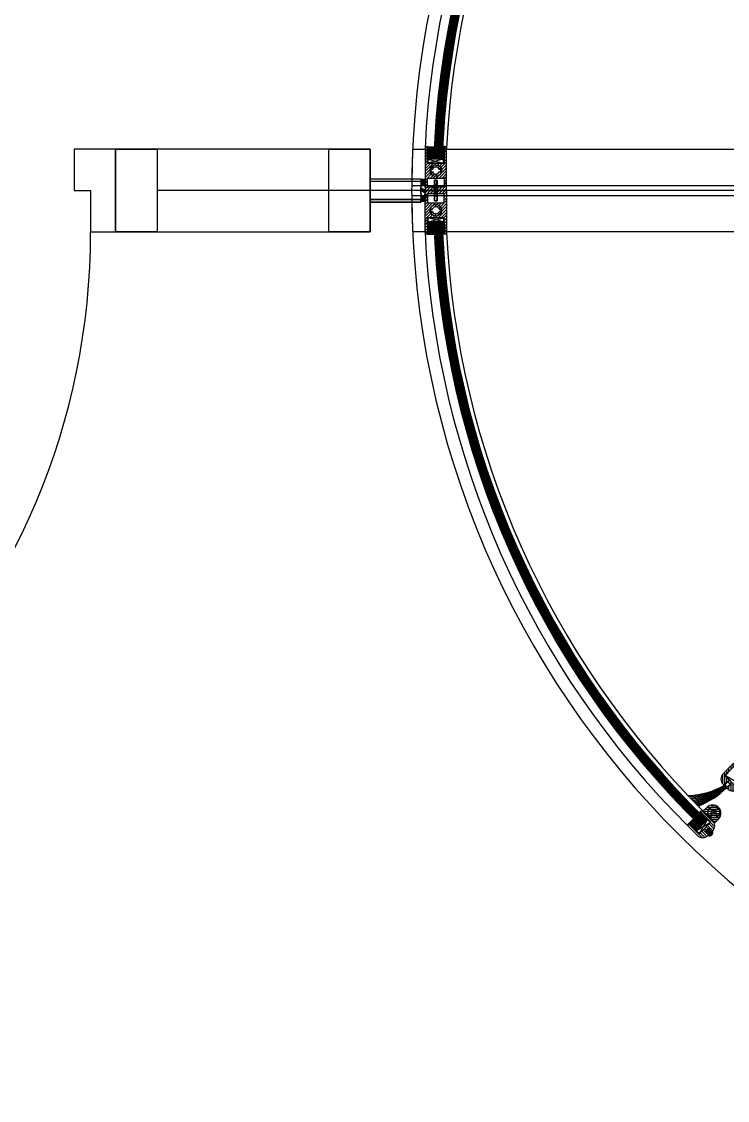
# Model space of a CAD drawing. Header units: inches. Extents: x -12530 to 36157, y 78659 to 110077.
# Drawn here: x -10316 to -9462, y 88469 to 89773 of the extents above; entities that cross this region are included whole.
import ezdxf

# ---------------------------------------------------------------- set-up
doc = ezdxf.new("R2010")
doc.units = ezdxf.units.IN
doc.header["$MEASUREMENT"] = 0
doc.layers.add('freecads.com', color=7, linetype='Continuous')

msp = doc.modelspace()

# ---------------------------------------------------------------- hatches: boundary and pattern name
at = {"layer": 'freecads.com'}
h = msp.add_hatch(dxfattribs=at)
h.set_pattern_fill('ANSI31', color=256, scale=20, angle=-45, style=0)
h.set_pattern_definition([(270, (-10423.0304, 93049.7005), (-2.5, -4e-13), [])])
h.paths.add_polyline_path([(-9458.4, 88855), (-9465.5, 88862), (-9452.9, 88874.5, 0.414214), (-9452.9, 88875), (-9453.4, 88875.5, 0.414214), (-9456.3, 88875.5), (-9467.6, 88864.1, 0.414214), (-9467.6, 88851.4), (-9466.2, 88850.1, 0.463455), (-9465.8, 88850.1), (-9462.5, 88854.8), (-9460.5, 88852.8)])
h.paths.add_polyline_path([(-9449.2, 88845.8), (-9437.9, 88857.1, 0.414214), (-9437.9, 88859.9), (-9438.4, 88860.4, 0.414214), (-9438.8, 88860.4), (-9451.3, 88847.9), (-9458.4, 88855), (-9460.5, 88852.8), (-9458.6, 88850.9), (-9463.2, 88847.6, 0.463455), (-9463.3, 88847.1), (-9461.9, 88845.8, 0.414214)])
h = msp.add_hatch(dxfattribs=at)
h.set_pattern_fill('ANSI37', color=256, scale=10, angle=45, style=0)
h.set_pattern_definition([(90, (-47358.9113, 48838.1524), (-1.25, 2e-16), []), (180, (-47358.9113, 48838.1524), (-2e-16, -1.25), [])])
edge = h.paths.add_edge_path()
edge.add_line((-9486.6, 88796.7), (-9484.8, 88797.4))
edge.add_line((-9484.8, 88797.4), (-9484.5, 88796.4))
edge.add_line((-9484.5, 88796.4), (-9485.7, 88796))
edge.add_ellipse((-9485.6, 88795.7), major_axis=(-0.213, -0.211), ratio=1, start_angle=245.178, end_angle=360.2356)
edge.add_line((-9485.8, 88795.5), (-9484.9, 88794.7))
edge.add_ellipse((-9484.7, 88794.9), major_axis=(-0.213, -0.211), ratio=1, start_angle=0.2356, end_angle=65.178)
edge.add_line((-9484.6, 88794.6), (-9483.2, 88795.1))
edge.add_line((-9483.2, 88795.1), (-9483, 88794.5))
edge.add_line((-9483, 88794.5), (-9483.9, 88794.2))
edge.add_ellipse((-9483.8, 88793.9), major_axis=(-0.213, -0.211), ratio=1, start_angle=245.178, end_angle=360.2356)
edge.add_line((-9484, 88793.7), (-9482.9, 88792.7))
edge.add_ellipse((-9482.7, 88792.9), major_axis=(-0.213, -0.211), ratio=1, start_angle=0.2356, end_angle=90.2356)
edge.add_line((-9482.5, 88792.7), (-9480.3, 88794.8))
edge.add_ellipse((-9484.5, 88793.4), major_axis=(-3.16, -3.13), ratio=1, start_angle=26.2248, end_angle=154.2464, ccw=False)
edge.add_line((-9486, 88789.2), (-9483.8, 88791.4))
edge.add_ellipse((-9484, 88791.6), major_axis=(-0.213, -0.211), ratio=1, start_angle=90.2356, end_angle=180.2356)
edge.add_line((-9483.8, 88791.8), (-9484.8, 88792.9))
edge.add_ellipse((-9485, 88792.7), major_axis=(-0.213, -0.211), ratio=1, start_angle=180.2356, end_angle=295.2932)
edge.add_line((-9485.3, 88792.8), (-9485.6, 88791.9))
edge.add_line((-9485.6, 88791.9), (-9486.2, 88792.1))
edge.add_line((-9486.2, 88792.1), (-9485.7, 88793.5))
edge.add_ellipse((-9486, 88793.6), major_axis=(-0.213, -0.211), ratio=1, start_angle=115.2932, end_angle=180.2356)
edge.add_line((-9485.8, 88793.8), (-9486.6, 88794.7))
edge.add_ellipse((-9486.9, 88794.5), major_axis=(-0.213, -0.211), ratio=1, start_angle=180.2356, end_angle=295.2932)
edge.add_line((-9487.1, 88794.6), (-9487.6, 88793.4))
edge.add_line((-9487.6, 88793.4), (-9488.5, 88793.7))
edge.add_line((-9488.5, 88793.7), (-9487.8, 88795.5))
edge.add_ellipse((-9486, 88794.8), major_axis=(-1.42, -1.41), ratio=1, start_angle=245.178, end_angle=295.2932, ccw=False)

# ---------------------------------------------------------------- linework, layer by layer
for p, q in [((-10202.4, 89619.1), (-10252.4, 89619.1)), ((-10252.4, 89619.1), (-10252.4, 89569.1)), ((-10202.4, 89519.1), (-10202.4, 89619.1)), ((-10202.4, 89619.1), (-10151.9, 89619.1)), ((-9894.2, 89619.1), (-10202.4, 89619.1)), ((-10202.4, 89619.1), (-10202.4, 89519.1)), ((-10202.4, 89519.1), (-10202.4, 89619.1)), ((-10151.9, 89619.1), (-10151.9, 89519.1)), ((-9944.2, 89519.1), (-9944.2, 89619.1)), ((-9944.2, 89619.1), (-9894.2, 89619.1)), ((-9894.2, 89619.1), (-9894.2, 89519.1)), ((-9894.2, 89519.1), (-9894.2, 89619.1)), ((-9843.1, 89619.1), (-8830.8, 89619.1)), ((-9828, 89620), (-9825.9, 89622.1)), ((-9828, 89620.1), (-9828, 89569.1)), ((-9828, 89616.5), (-9825, 89619.5)), ((-9825.3, 89622.1), (-9826, 89622.1)), ((-9825, 89602.4), (-9825, 89621.8)), ((-9825, 89621.2), (-9824.4, 89621.8)), ((-9825, 89619.4), (-9822.6, 89621.8)), ((-9825, 89617.7), (-9820.9, 89621.8)), ((-9825, 89615.9), (-9819.1, 89621.8)), ((-9825, 89614.1), (-9817.3, 89621.8)), ((-9825, 89621.8), (-9816.9, 89621.8)), ((-9825, 89607.1), (-9825, 89621.8)), ((-9817.3, 89613.9), (-9825, 89621.6)), ((-9825, 89612.4), (-9817, 89620.4)), ((-9817.3, 89612.2), (-9825, 89619.8)), ((-9825, 89610.6), (-9817.1, 89618.6)), ((-9817.4, 89610.5), (-9825, 89618.1)), ((-9825, 89608.8), (-9817.1, 89616.7)), ((-9817.2, 89615.5), (-9823.5, 89621.8)), ((-9817.1, 89617.2), (-9821.7, 89621.8)), ((-9817, 89618.9), (-9819.9, 89621.8)), ((-9817, 89620.6), (-9818.2, 89621.8)), ((-9816.9, 89621.8), (-9817.5, 89607.1)), ((-9806.9, 89621.8), (-9807.5, 89607.1)), ((-9807.2, 89616.1), (-9805, 89618.2)), ((-9807.1, 89617.9), (-9805, 89620)), ((-9805, 89615.7), (-9807.1, 89617.8)), ((-9807, 89619.8), (-9805, 89621.8)), ((-9805, 89617.5), (-9807, 89619.5)), ((-9806.9, 89621.6), (-9806.7, 89621.8)), ((-9805, 89621.8), (-9806.9, 89621.8)), ((-9805, 89619.3), (-9806.9, 89621.2)), ((-9805, 89621.1), (-9805.8, 89621.8)), ((-9805, 89621.8), (-9804.7, 89622.1)), ((-9805, 89621.8), (-9805, 89602.4)), ((-9805, 89607.1), (-9805, 89621.8)), ((-9805, 89618.3), (-9802.2, 89621.1)), ((-9805, 89614.8), (-9802, 89617.8)), ((-9804, 89622.1), (-9804.7, 89622.1)), ((-9802, 89569.1), (-9802, 89620.1)), ((-9828, 89613), (-9825, 89616)), ((-9828, 89609.4), (-9825, 89612.4)), ((-9828, 89605.9), (-9825, 89608.9)), ((-9828, 89602.4), (-9825, 89605.4)), ((-9817.5, 89608.8), (-9825, 89616.3)), ((-9817.6, 89607.1), (-9825, 89614.5)), ((-9819.4, 89607.1), (-9825, 89612.8)), ((-9821.1, 89607.1), (-9825, 89611)), ((-9822.9, 89607.1), (-9825, 89609.2)), ((-9824.7, 89607.1), (-9825, 89607.5)), ((-9817.5, 89607.1), (-9825, 89607.1)), ((-9824.9, 89607.1), (-9817.2, 89614.9)), ((-9805.5, 89607.1), (-9824.5, 89607.1)), ((-9824.5, 89607.1), (-9824.5, 89602.1)), ((-9805.5, 89607.1), (-9824.5, 89602.1)), ((-9824.5, 89602.1), (-9824.5, 89607.1)), ((-9824.5, 89607.1), (-9805.5, 89602.1)), ((-9823.2, 89607.1), (-9817.3, 89613)), ((-9821.4, 89607.1), (-9817.4, 89611.2)), ((-9819.6, 89607.1), (-9817.4, 89609.3)), ((-9817.9, 89607.1), (-9817.5, 89607.5)), ((-9807.5, 89607.1), (-9817.5, 89607.1)), ((-9811, 89594.7), (-9802, 89603.6)), ((-9807.5, 89608.7), (-9805, 89611.2)), ((-9807, 89607.1), (-9807.5, 89607.6)), ((-9807.5, 89607.1), (-9805, 89607.1)), ((-9807.4, 89610.5), (-9805, 89612.9)), ((-9805, 89608.7), (-9807.4, 89611)), ((-9805.2, 89607.1), (-9807.4, 89609.3)), ((-9807.3, 89612.4), (-9805, 89614.7)), ((-9805, 89610.4), (-9807.3, 89612.7)), ((-9807.3, 89607.1), (-9805, 89609.4)), ((-9807.2, 89614.2), (-9805, 89616.5)), ((-9805, 89614), (-9807.2, 89616.1)), ((-9805, 89612.2), (-9807.2, 89614.4)), ((-9805.5, 89607.1), (-9805, 89607.6)), ((-9805.5, 89602.1), (-9805.5, 89607.1)), ((-9805, 89611.2), (-9802, 89614.2)), ((-9805, 89607.7), (-9802, 89610.7)), ((-9805, 89604.1), (-9802, 89607.1)), ((-9828, 89598.8), (-9824.7, 89602.1)), ((-9828, 89595.3), (-9821.2, 89602.1)), ((-9828, 89591.8), (-9817.6, 89602.1)), ((-9828, 89588.2), (-9814.1, 89602.1)), ((-9828, 89584.7), (-9820.9, 89591.7)), ((-9828, 89581.1), (-9818.5, 89590.7)), ((-9805.3, 89602.1), (-9824.7, 89602.1)), ((-9824.5, 89602.1), (-9805.5, 89602.1)), ((-9821, 89594.3), (-9821, 89591.9)), ((-9819.2, 89594.6), (-9820.7, 89594.6)), ((-9820.7, 89591.6), (-9819.2, 89591.6)), ((-9818, 89584.1), (-9810.5, 89591.6)), ((-9815.3, 89597.4), (-9810.6, 89602.1)), ((-9814.4, 89584.1), (-9802, 89596.5)), ((-9812.6, 89596.6), (-9807, 89602.1)), ((-9810.9, 89584.1), (-9802, 89593)), ((-9809.3, 89594.6), (-9810.8, 89594.6)), ((-9810.8, 89591.6), (-9809.3, 89591.6)), ((-9809, 89593.1), (-9802, 89600.1)), ((-9809, 89591.9), (-9809, 89594.3)), ((-9894.2, 89583.1), (-9833, 89583.1)), ((-9894.2, 89583.1), (-9833, 89583.1)), ((-9833, 89580.1), (-9894.2, 89580.1)), ((-9833, 89583.1), (-9833, 89555.1)), ((-9833, 89583.1), (-9833, 89580.1)), ((-9828, 89577.6), (-9825, 89580.6)), ((-9825, 89573.4), (-9825, 89583.8)), ((-9824.7, 89584.1), (-9805.3, 89584.1)), ((-9821.5, 89584.1), (-9816.5, 89589.1)), ((-9816.5, 89581.6), (-9816.5, 89556.6)), ((-9813.5, 89581.6), (-9816.5, 89581.6)), ((-9816.5, 89581.6), (-9813.5, 89556.6)), ((-9816.5, 89556.6), (-9813.5, 89581.6)), ((-9816.5, 89556.6), (-9816.5, 89581.6)), ((-9816.5, 89581.6), (-9813.5, 89581.6)), ((-9816.5, 89556.6), (-9813.5, 89581.6)), ((-9813.5, 89581.6), (-9816.5, 89581.6)), ((-9816.5, 89581.6), (-9813.5, 89556.6)), ((-9813.5, 89556.6), (-9813.5, 89581.6)), ((-9813.5, 89581.6), (-9813.5, 89556.6)), ((-9807.3, 89584.1), (-9802, 89589.5)), ((-9805, 89582.9), (-9802, 89585.9)), ((-9805, 89583.8), (-9805, 89573.4)), ((-9805, 89579.4), (-9802, 89582.4)), ((-9805, 89575.9), (-9802, 89578.9)), ((-10252.4, 89569.1), (-10232.4, 89569.1)), ((-10232.4, 89569.1), (-10232.4, 89519.1)), ((-9944.2, 89569.1), (-10151.9, 89569.1)), ((-9833, 89565.2), (-9833, 89573.1)), ((-9833, 89572.7), (-9828, 89569.2)), ((-9833, 89571.2), (-9828, 89567.7)), ((-9833, 89569.6), (-9828, 89566.1)), ((-9830.5, 89575.6), (-9830.5, 89575.6)), ((-9828, 89574.1), (-9825, 89577.1)), ((-9828, 89570.5), (-9825, 89573.5)), ((-9828, 89573.1), (-9828, 89565.2)), ((-9828, 89569.1), (-9817, 89569.1)), ((-9828, 89566.1), (-9825, 89569.1)), ((-9828, 89562.6), (-9821.5, 89569.1)), ((-9828, 89518.1), (-9828, 89569.1)), ((-9828, 89569.1), (-9817, 89569.1)), ((-9825.9, 89569.1), (-9821.9, 89573.1)), ((-9825, 89564.8), (-9825, 89554.4)), ((-9817, 89573.1), (-9824.7, 89573.1)), ((-9817, 89565.1), (-9824.7, 89565.1)), ((-9822.3, 89569.1), (-9818.3, 89573.1)), ((-9821.9, 89565.1), (-9817.9, 89569.1)), ((-9818.8, 89569.1), (-9817, 89570.9)), ((-9818.4, 89565.1), (-9817, 89566.5)), ((-9817, 89569.1), (-9817, 89573.1)), ((-9817, 89569.1), (-9817, 89565.1)), ((-9813, 89571.4), (-9811.3, 89573.1)), ((-9805.3, 89573.1), (-9813, 89573.1)), ((-9813, 89573.1), (-9813, 89569.1)), ((-9813, 89569.1), (-9802, 89569.1)), ((-9813, 89567), (-9810.9, 89569.1)), ((-9813, 89565.1), (-9813, 89569.1)), ((-9813, 89569.1), (-9802, 89569.1)), ((-9805.3, 89565.1), (-9813, 89565.1)), ((-9811.7, 89569.1), (-9807.7, 89573.1)), ((-9811.3, 89565.1), (-9807.3, 89569.1)), ((-9808.2, 89569.1), (-9802, 89575.3)), ((-9807.8, 89565.1), (-9803.8, 89569.1)), ((-9805, 89564.4), (-9802, 89567.4)), ((-9805, 89554.4), (-9805, 89564.8)), ((-9804.7, 89569.1), (-9802, 89571.8)), ((-9802, 89569.1), (-9802, 89518.1)), ((-9833, 89558.1), (-9894.2, 89558.1)), ((-9894.2, 89558.1), (-9833, 89558.1)), ((-9894.2, 89555.1), (-9833, 89555.1)), ((-9833, 89555.1), (-9894.2, 89555.1)), ((-9833, 89555.1), (-9894.2, 89555.1)), ((-9833, 89555.1), (-9833, 89558.1)), ((-9833, 89558.1), (-9833, 89555.1)), ((-9830.5, 89562.7), (-9830.5, 89562.7)), ((-9828, 89559.1), (-9825, 89562.1)), ((-9828, 89555.5), (-9825, 89558.5)), ((-9828, 89552), (-9825, 89555)), ((-9828, 89548.5), (-9822.3, 89554.1)), ((-9828, 89544.9), (-9818.8, 89554.1)), ((-9828, 89541.4), (-9815.3, 89554.1)), ((-9824.7, 89554.1), (-9805.3, 89554.1)), ((-9817, 89548.9), (-9811.7, 89554.1)), ((-9816.5, 89556.6), (-9813.5, 89556.6)), ((-9813.5, 89556.6), (-9816.5, 89556.6)), ((-9813.5, 89556.6), (-9816.5, 89556.6)), ((-9813.3, 89549), (-9808.2, 89554.1)), ((-9811.4, 89547.4), (-9802, 89556.8)), ((-9809, 89546.2), (-9802, 89553.2)), ((-9805, 89560.9), (-9802, 89563.9)), ((-9805, 89557.3), (-9802, 89560.3)), ((-9828, 89537.9), (-9821, 89544.9)), ((-9828, 89534.3), (-9818.9, 89543.4)), ((-9822.7, 89536.1), (-9817.3, 89541.5)), ((-9821, 89543.9), (-9821, 89546.3)), ((-9820.7, 89546.6), (-9819.2, 89546.6)), ((-9819.2, 89543.6), (-9820.7, 89543.6)), ((-9819.2, 89546.6), (-9818.8, 89547.1)), ((-9819.1, 89536.1), (-9814.3, 89540.9)), ((-9815.6, 89536.1), (-9802, 89549.7)), ((-9812.1, 89536.1), (-9802, 89546.2)), ((-9810.8, 89546.6), (-9809.3, 89546.6)), ((-9809.3, 89543.6), (-9810.8, 89543.6)), ((-9809, 89546.3), (-9809, 89543.9)), ((-9808.5, 89536.1), (-9802, 89542.6)), ((-9805.1, 89536), (-9802, 89539.1)), ((-9828, 89530.8), (-9825, 89533.8)), ((-9828, 89527.2), (-9825, 89530.2)), ((-9828, 89523.7), (-9825, 89526.7)), ((-9825, 89535.8), (-9825, 89516.4)), ((-9825, 89530.2), (-9824.1, 89531.1)), ((-9825, 89528.4), (-9822.3, 89531.1)), ((-9825, 89526.6), (-9820.5, 89531.1)), ((-9825, 89524.9), (-9818.8, 89531.1)), ((-9817.5, 89531.1), (-9825, 89531.1)), ((-9825, 89531.1), (-9825, 89516.4)), ((-9825, 89523.1), (-9817.5, 89530.6)), ((-9817.2, 89522.6), (-9825, 89530.4)), ((-9825, 89521.3), (-9817.4, 89528.9)), ((-9817.1, 89520.7), (-9825, 89528.6)), ((-9825, 89519.6), (-9817.4, 89527.2)), ((-9817, 89518.9), (-9825, 89526.9)), ((-9825, 89517.8), (-9817.3, 89525.5)), ((-9805.3, 89536.1), (-9824.7, 89536.1)), ((-9824.5, 89531.1), (-9824.5, 89536.1)), ((-9824.5, 89536.1), (-9805.5, 89536.1)), ((-9805.5, 89531.1), (-9824.5, 89536.1)), ((-9824.5, 89536.1), (-9824.5, 89531.1)), ((-9824.5, 89531.1), (-9805.5, 89536.1)), ((-9805.5, 89531.1), (-9824.5, 89531.1)), ((-9817.3, 89524.4), (-9824, 89531.1)), ((-9817.3, 89526.3), (-9822.2, 89531.1)), ((-9817.4, 89528.1), (-9820.4, 89531.1)), ((-9817.5, 89529.9), (-9818.7, 89531.1)), ((-9807.5, 89531.1), (-9817.5, 89531.1)), ((-9816.9, 89516.4), (-9817.5, 89531.1)), ((-9807.5, 89530), (-9806.4, 89531.1)), ((-9806.9, 89516.4), (-9807.5, 89531.1)), ((-9807.5, 89531.1), (-9805, 89531.1)), ((-9805, 89528.1), (-9807.5, 89530.6)), ((-9807.4, 89528.3), (-9805, 89530.7)), ((-9805, 89526.3), (-9807.4, 89528.7)), ((-9805, 89524.5), (-9807.4, 89526.9)), ((-9807.3, 89526.6), (-9805, 89529)), ((-9807.3, 89524.9), (-9805, 89527.2)), ((-9807.2, 89523.3), (-9805, 89525.4)), ((-9805, 89529.8), (-9806.3, 89531.1)), ((-9805.5, 89536.1), (-9805.5, 89531.1)), ((-9805, 89516.4), (-9805, 89535.8)), ((-9805, 89532.6), (-9802, 89535.6)), ((-9805, 89529), (-9802, 89532)), ((-9805, 89531.1), (-9805, 89516.4)), ((-9805, 89525.5), (-9802, 89528.5)), ((-10232.4, 89519.1), (-10202.4, 89519.1)), ((-10151.9, 89519.1), (-10202.4, 89519.1)), ((-10202.4, 89519.1), (-9894.2, 89519.1)), ((-9894.2, 89519.1), (-9944.2, 89519.1)), ((-8830.8, 89519.1), (-9843.1, 89519.1)), ((-9828, 89520.2), (-9825, 89523.2)), ((-9827.7, 89517), (-9825, 89519.6)), ((-9825.3, 89516.1), (-9826, 89516.1)), ((-9816.9, 89517), (-9825, 89525.1)), ((-9818.1, 89516.4), (-9825, 89523.3)), ((-9819.9, 89516.4), (-9825, 89521.6)), ((-9821.7, 89516.4), (-9825, 89519.8)), ((-9823.4, 89516.4), (-9825, 89518)), ((-9825, 89516.4), (-9816.9, 89516.4)), ((-9824.6, 89516.4), (-9817.2, 89523.8)), ((-9822.9, 89516.4), (-9817.2, 89522.1)), ((-9821.1, 89516.4), (-9817.1, 89520.4)), ((-9819.3, 89516.4), (-9817, 89518.7)), ((-9817.6, 89516.4), (-9816.9, 89517)), ((-9805, 89522.8), (-9807.3, 89525)), ((-9805, 89521), (-9807.2, 89523.2)), ((-9807.1, 89521.6), (-9805, 89523.7)), ((-9807.1, 89519.9), (-9805, 89521.9)), ((-9805, 89519.2), (-9807.1, 89521.3)), ((-9807, 89518.2), (-9805, 89520.1)), ((-9805, 89517.5), (-9807, 89519.5)), ((-9805.7, 89516.4), (-9807, 89517.6)), ((-9806.9, 89516.5), (-9805, 89518.4)), ((-9805, 89516.4), (-9806.9, 89516.4)), ((-9805.2, 89516.4), (-9805, 89516.6)), ((-9805, 89522), (-9802, 89525)), ((-9805, 89518.4), (-9802, 89521.4)), ((-9804, 89516.1), (-9804.7, 89516.1)), ((-9803.8, 89516.1), (-9802, 89517.9)), ((-9465.1, 88861.7), (-9461.6, 88865.2)), ((-9451.7, 88848.2), (-9465.1, 88861.7)), ((-9448.1, 88851.8), (-9465.1, 88861.7)), ((-9487.3, 88823.4), (-9491.7, 88819)), ((-9489.5, 88821.1), (-9471.5, 88821.1)), ((-9487, 88823.6), (-9473.4, 88823.6)), ((-9484.2, 88822.8), (-9473.6, 88812.2)), ((-9484.2, 88812.2), (-9473.6, 88822.8)), ((-9482, 88826.1), (-9478.4, 88826.1)), ((-9509.1, 88803.8), (-9503.4, 88809.5)), ((-9504.5, 88799.2), (-9504.5, 88808.4)), ((-9504.1, 88808.8), (-9502.8, 88808.8)), ((-9503.4, 88809.5), (-9494.4, 88800.6)), ((-9503.2, 88798), (-9503.2, 88809.3)), ((-9502, 88796.7), (-9502, 88808.1)), ((-9499.8, 88795.2), (-9486.3, 88808.6)), ((-9494.9, 88818), (-9496.4, 88816.6)), ((-9496.4, 88816.6), (-9487.3, 88807.6)), ((-9496.2, 88791.7), (-9486.3, 88808.6)), ((-9496.1, 88816.3), (-9493.3, 88816.3)), ((-9495.7, 88815.9), (-9495.7, 88817.2)), ((-9495.3, 88817.6), (-9494.6, 88817.6)), ((-9494.5, 88818.9), (-9494.9, 88818.4)), ((-9486, 88809), (-9494.9, 88818)), ((-9494.9, 88818), (-9482.4, 88805.5)), ((-9494.9, 88815.1), (-9492.1, 88815.1)), ((-9494.5, 88814.7), (-9494.5, 88817.5)), ((-9493.6, 88819.4), (-9478.1, 88803.9)), ((-9493.6, 88813.8), (-9490.8, 88813.8)), ((-9493.2, 88813.5), (-9493.2, 88816.3)), ((-9492.3, 88812.6), (-9489.6, 88812.6)), ((-9492, 88812.2), (-9492, 88815)), ((-9491.7, 88819), (-9477.6, 88804.8)), ((-9480.3, 88807.6), (-9491.6, 88818.9)), ((-9491.4, 88818.6), (-9481.1, 88818.6)), ((-9491.1, 88811.3), (-9488.3, 88811.3)), ((-9490.7, 88811), (-9490.7, 88813.8)), ((-9489.8, 88810.1), (-9487.1, 88810.1)), ((-9489.5, 88809.8), (-9489.5, 88812.5)), ((-9488.9, 88816.1), (-9481, 88816.1)), ((-9488.5, 88808.8), (-9486.1, 88808.8)), ((-9488.2, 88808.5), (-9488.2, 88811.3)), ((-9487.3, 88807.6), (-9486, 88809)), ((-9487, 88808), (-9487, 88810)), ((-9486.4, 88813.6), (-9470.6, 88813.6)), ((-9486.3, 88808.6), (-9482.8, 88805.1)), ((-9483.9, 88811.1), (-9471.7, 88811.1)), ((-9481.4, 88808.6), (-9473.7, 88808.6)), ((-9477.6, 88804.8), (-9473.2, 88809.2)), ((-9476.8, 88816.1), (-9470.2, 88816.1)), ((-9476.7, 88818.6), (-9470.5, 88818.6)), ((-9509.5, 88803.8), (-9510, 88803.3)), ((-9510, 88800.5), (-9498.7, 88789.2)), ((-9509.7, 88803.7), (-9492.6, 88786.6)), ((-9509.1, 88803.8), (-9497.7, 88803.8)), ((-9500.1, 88794.9), (-9509.1, 88803.8)), ((-9496.6, 88791.3), (-9509.1, 88803.8)), ((-9508.2, 88803), (-9508.2, 88804.7)), ((-9507.8, 88805.1), (-9499, 88805.1)), ((-9507.8, 88802.6), (-9496.4, 88802.6)), ((-9507, 88801.7), (-9507, 88805.9)), ((-9506.6, 88806.3), (-9500.2, 88806.3)), ((-9506.6, 88801.3), (-9495.2, 88801.3)), ((-9505.7, 88800.5), (-9505.7, 88807.2)), ((-9505.3, 88807.6), (-9501.5, 88807.6)), ((-9505.3, 88800.1), (-9494.9, 88800.1)), ((-9504.1, 88798.8), (-9496.1, 88798.8)), ((-9502.8, 88797.6), (-9497.4, 88797.6)), ((-9501.6, 88796.3), (-9498.6, 88796.3)), ((-9500.7, 88795.5), (-9500.7, 88806.8)), ((-9500.3, 88795.1), (-9499.9, 88795.1)), ((-9494.4, 88800.6), (-9500.1, 88794.9)), ((-9482.8, 88805.1), (-9499.8, 88795.2)), ((-9496.2, 88791.7), (-9499.8, 88795.2)), ((-9499.8, 88795.2), (-9496.2, 88791.7)), ((-9499.5, 88795.5), (-9499.5, 88805.6)), ((-9498.2, 88796.7), (-9498.2, 88804.4)), ((-9497, 88798), (-9497, 88803.1)), ((-9482.4, 88805.5), (-9496.6, 88791.3)), ((-9482.8, 88805.1), (-9496.2, 88791.7)), ((-9495.7, 88799.2), (-9495.7, 88801.9)), ((-9494.5, 88800.5), (-9494.5, 88800.7)), ((-9487.3, 88807.6), (-9494.4, 88800.6)), ((-9491.6, 88796.2), (-9485.3, 88789.9)), ((-9489.9, 88798), (-9487.8, 88795.9)), ((-9489.3, 88794.3), (-9485.4, 88798.2)), ((-9488.5, 88793.7), (-9487.8, 88795.5)), ((-9488.1, 88799.8), (-9486, 88797.7)), ((-9486.3, 88801.5), (-9480, 88795.2)), ((-9485.8, 88795.5), (-9484.9, 88794.7)), ((-9485.4, 88798.2), (-9482.1, 88793.5)), ((-9484.6, 88803.3), (-9478.6, 88797.3)), ((-9484.6, 88794.6), (-9483.2, 88795.1)), ((-9483.2, 88795.1), (-9483, 88794.5)), ((-9482.8, 88805.1), (-9477.8, 88800)), ((-9478.9, 88806.1), (-9476.2, 88806.1)), ((-9495.2, 88792.7), (-9489.5, 88787)), ((-9493.4, 88794.5), (-9487.1, 88788.2)), ((-9484.7, 88791), (-9489.3, 88794.3)), ((-9487.6, 88793.4), (-9488.5, 88793.7)), ((-9487.1, 88794.6), (-9487.6, 88793.4)), ((-9485.8, 88793.8), (-9486.6, 88794.7)), ((-9486.2, 88792.1), (-9485.7, 88793.5)), ((-9485.6, 88791.9), (-9486.2, 88792.1)), ((-9486, 88789.2), (-9483.8, 88791.4)), ((-9486, 88789.2), (-9484.6, 88790.5)), ((-9485.3, 88792.8), (-9485.6, 88791.9)), ((-9483.8, 88791.8), (-9484.8, 88792.9)), ((-9484, 88793.7), (-9482.9, 88792.7)), ((-9483, 88794.5), (-9483.9, 88794.2)), ((-9482.7, 88794.4), (-9481.8, 88793.4)), ((-9482.5, 88792.7), (-9480.3, 88794.8)), ((-9481.7, 88793.5), (-9480.3, 88794.9))]:
    msp.add_line(p, q, dxfattribs=at)
at = {"layer": 'freecads.com', "ltscale": 2}
msp.add_line((-7444.2, 89569.1), (-10044.2, 89569.1), dxfattribs=at)
at = {"layer": 'freecads.com', "ltscale": 50}
for p, q in [((-9844.2, 89575.1), (-8808.9, 89575.1)), ((-9844.2, 89563.1), (-8808.9, 89563.1))]:
    msp.add_line(p, q, dxfattribs=at)
at = {"layer": 'freecads.com'}
msp.add_lwpolyline([(-9458.6, 88850.9), (-9463.2, 88847.6, 0.463455), (-9463.3, 88847.1), (-9461.9, 88845.8, 0.414214), (-9449.2, 88845.8), (-9437.9, 88857.1, 0.414214), (-9437.9, 88859.9), (-9438.4, 88860.4, 0.414214), (-9438.8, 88860.4), (-9451.3, 88847.9), (-9465.5, 88862), (-9452.9, 88874.5, 0.414214), (-9452.9, 88875), (-9453.4, 88875.5, 0.414214), (-9456.3, 88875.5), (-9467.6, 88864.1, 0.414214), (-9467.6, 88851.4), (-9466.2, 88850.1, 0.463455), (-9465.8, 88850.1), (-9462.5, 88854.8)], format="xyb", close=True, dxfattribs=at)
at = {"layer": 'freecads.com', "ltscale": 2}
msp.add_lwpolyline([(-9459.2, 88850.7, 0.443716), (-9459.1, 88851.5), (-9461.9, 88854.2, 0.443716), (-9462.6, 88854.2), (-9465.2, 88851.1, 0.385314), (-9465.1, 88850.4), (-9463, 88848.2, 0.385314), (-9462.3, 88848.2)], format="xyb", close=True, dxfattribs=at)
at = {"layer": 'freecads.com'}
msp.add_lwpolyline([(-9486.6, 88796.7), (-9484.8, 88797.4), (-9484.5, 88796.4), (-9485.7, 88796)], dxfattribs=at)
for centre, radius in [((-9815, 89593.1), 7), ((-9815, 89545.1), 7), ((-9478.9, 88817.5), 7), ((-9478.9, 88817.5), 2.5)]:
    msp.add_circle(centre, radius, dxfattribs=at)
for centre, radius, start, end in [((-8744.2, 89569.1), 1100, 0.3125, 179.6875), ((-8744.2, 89569.1), 1085, 134.8944, 177.3058), ((-8744.2, 89569.1), 1074, 134.3065, 177.9724), ((-8744.2, 89569.1), 1073, 134.3058, 177.9705), ((-8744.2, 89569.1), 1072, 134.3052, 177.9686), ((-8744.2, 89569.1), 1071, 134.3045, 177.9667), ((-8744.2, 89569.1), 1070, 134.3039, 177.9648), ((-8744.2, 89569.1), 1069, 134.3032, 177.9629), ((-8744.2, 89569.1), 1068, 134.3026, 177.961), ((-8744.2, 89569.1), 1067, 134.3019, 177.959), ((-8744.2, 89569.1), 1066, 134.3013, 177.9571), ((-8744.2, 89569.1), 1065, 134.3006, 177.9552), ((-8744.2, 89569.1), 1064, 134.2999, 177.9533), ((-8744.2, 89569.1), 1059, 134.8918, 177.2396), ((-8744.2, 89569.1), 1100, 177.3947, 182.6053), ((-9826, 89620.1), 2, 90, 180), ((-9825.3, 89621.8), 0.3, 360, 90), ((-9804.7, 89621.8), 0.3, 90, 180), ((-9804, 89620.1), 2, 0, 90), ((-9824.7, 89602.4), 0.3, 180, 270), ((-9820.7, 89594.3), 0.3, 90, 180), ((-9820.7, 89591.9), 0.3, 180, 270), ((-9819.2, 89594.9), 0.3, 270, 336.6963), ((-9819.2, 89591.3), 0.3, 23.3037, 90), ((-9815, 89593.1), 4.25, 23.3037, 156.6963), ((-9815, 89593.1), 4.25, 203.3037, 336.6963), ((-9810.8, 89594.9), 0.3, 203.3037, 270), ((-9810.8, 89591.3), 0.3, 90, 156.6963), ((-9809.3, 89594.3), 0.3, 0, 90), ((-9809.3, 89591.9), 0.3, 270, 0), ((-9805.3, 89602.4), 0.3, 270, 0), ((-9830.5, 89588.5), 5.93, 245.0454, 294.9546), ((-9830.5, 89587.5), 5.93, 245.0454, 294.9546), ((-9830.5, 89586.5), 5.93, 245.0454, 294.9546), ((-9830.5, 89585.5), 5.93, 245.0454, 294.9546), ((-9830.5, 89584.5), 5.93, 245.0454, 294.9546), ((-9830.5, 89583.5), 5.93, 245.0454, 294.9546), ((-9824.7, 89583.8), 0.3, 90, 180), ((-9805.3, 89583.8), 0.3, 0, 90), ((-9830.5, 89582.5), 5.93, 245.0454, 294.9546), ((-9830.5, 89581.5), 5.93, 245.0454, 294.9546), ((-9830.5, 89573.1), 2.5, 90, 180), ((-9830.5, 89565.2), 2.5, 180, 270), ((-9830.5, 89573.1), 2.5, 0, 90), ((-9830.5, 89565.2), 2.5, 270, 360), ((-9824.7, 89573.4), 0.3, 180, 270), ((-9824.7, 89564.8), 0.3, 90, 180), ((-9805.3, 89573.4), 0.3, 270, 0), ((-9805.3, 89564.8), 0.3, 0, 90), ((-8744.2, 89569.1), 1100, 180.3125, 359.6875), ((-9830.5, 89556.8), 5.93, 65.0454, 114.9546), ((-9830.5, 89555.8), 5.93, 65.0454, 114.9546), ((-9830.5, 89554.8), 5.93, 65.0454, 114.9546), ((-9830.5, 89553.8), 5.93, 65.0454, 114.9546), ((-9830.5, 89552.8), 5.93, 65.0454, 114.9546), ((-9830.5, 89551.8), 5.93, 65.0454, 114.9546), ((-9830.5, 89550.8), 5.93, 65.0454, 114.9546), ((-9830.5, 89549.8), 5.93, 65.0454, 114.9546), ((-9824.7, 89554.4), 0.3, 180, 270), ((-9805.3, 89554.4), 0.3, 270, 0), ((-9820.7, 89546.3), 0.3, 90, 180), ((-9820.7, 89543.9), 0.3, 180, 270), ((-9819.2, 89546.9), 0.3, 270, 336.6963), ((-9819.2, 89543.3), 0.3, 23.3037, 90), ((-9815, 89545.1), 4.25, 23.3037, 156.6963), ((-9815, 89545.1), 4.25, 203.3037, 336.6963), ((-9810.8, 89546.9), 0.3, 203.3037, 270), ((-9810.8, 89543.3), 0.3, 90, 156.6963), ((-9809.3, 89546.3), 0.3, 0, 90), ((-9809.3, 89543.9), 0.3, 270, 0), ((-9824.7, 89535.8), 0.3, 90, 180), ((-8744.2, 89569.1), 1074, 182.0276, 225.6935), ((-8744.2, 89569.1), 1073, 182.0295, 225.6942), ((-8744.2, 89569.1), 1072, 182.0314, 225.6948), ((-8744.2, 89569.1), 1071, 182.0333, 225.6955), ((-8744.2, 89569.1), 1070, 182.0352, 225.6961), ((-8744.2, 89569.1), 1069, 182.0371, 225.6968), ((-8744.2, 89569.1), 1068, 182.039, 225.6974), ((-8744.2, 89569.1), 1067, 182.041, 225.6981), ((-8744.2, 89569.1), 1066, 182.0429, 225.6987), ((-8744.2, 89569.1), 1065, 182.0448, 225.6994), ((-8744.2, 89569.1), 1064, 182.0467, 225.7001), ((-9805.3, 89535.8), 0.3, 0, 90), ((-11072.4, 89519.1), 840, 270.0002, 0.0002), ((-8744.2, 89569.1), 1085, 182.6942, 225.1056), ((-9826, 89518.1), 2, 180, 270), ((-9825.3, 89516.4), 0.3, 270, 0), ((-9804.7, 89516.4), 0.3, 180, 270), ((-9804, 89518.1), 2, 270, 0), ((-8744.2, 89569.1), 1059, 182.7604, 225.1082), ((-9514.7, 88937.6), 100.2, 273.3461, 299.1851), ((-9516, 88936.2), 100.2, 274.8025, 300.3256), ((-9517.8, 88934.4), 100.2, 276.6304, 301.7834), ((-9519.6, 88932.6), 100.2, 278.4785, 303.286), ((-9521.6, 88930.6), 100.2, 280.4744, 304.9402), ((-9523.5, 88928.7), 100.2, 282.3614, 306.533), ((-9525.5, 88926.7), 100.2, 284.2094, 308.1192), ((-9527.4, 88924.8), 100.2, 286.0225, 309.7002), ((-9529.7, 88922.5), 100.2, 288.0985, 311.5396), ((-9531.7, 88920.5), 100.2, 289.9059, 313.1657), ((-9534, 88918.2), 100.2, 291.9149, 314.8868), ((-9480.2, 88816.3), 10, 315, 135), ((-9494.7, 88818.2), 0.3, 135, 225), ((-9493, 88817.5), 2, 45, 135), ((-9478.9, 88817.5), 3, 315, 225), ((-9508.6, 88801.9), 2, 135, 225), ((-9509.3, 88803.6), 0.3, 45, 135), ((-9486.7, 88801.2), 9, 315, 45), ((-9492.3, 88795.6), 9, 225, 315), ((-9484.8, 88790.7), 0.3, 315, 54.4623), ((-9481.9, 88793.7), 0.3, 215.5377, 315)]:
    msp.add_arc(centre, radius, start, end, dxfattribs=at)
for centre, major_axis, start_param, end_param in [((-9486, 88794.8), (-1.42, -1.41), 4.279163, 5.153839), ((-9485.6, 88795.7), (-0.213, -0.211), 4.279163, 6.287297), ((-9486.9, 88794.5), (-0.213, -0.211), 3.145705, 5.153839), ((-9484.5, 88793.4), (-3.16, -3.13), 0.45771, 2.692107), ((-9486, 88793.6), (-0.213, -0.211), 2.012246, 3.145705), ((-9485, 88792.7), (-0.213, -0.211), 3.145705, 5.153839), ((-9484.7, 88794.9), (-0.213, -0.211), 0.004112, 1.137571), ((-9483.8, 88793.9), (-0.213, -0.211), 4.279163, 6.287297), ((-9484, 88791.6), (-0.213, -0.211), 1.574909, 3.145705), ((-9482.7, 88792.9), (-0.213, -0.211), 0.004112, 1.574909)]:
    msp.add_ellipse(centre, major_axis=major_axis, ratio=1, start_param=start_param, end_param=end_param, dxfattribs=at)

doc.saveas('drawing.dxf')
